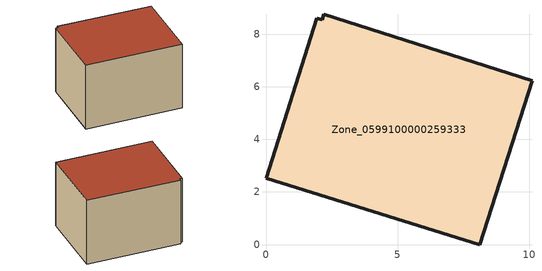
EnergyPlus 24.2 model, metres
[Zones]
Zone_0599100000259333
 floor ground (C_G): 2.2,8.75 10.11,6.22 8.13,0 0,2.52 1.93,8.61 2.13,8.54 z0
 wall outside (C_F): 8.13,0 10.11,6.22 2.2,8.75 2.13,8.54 1.93,8.61 0,2.52 8.13,0 z0:6.04
 roof outside (C_R): 10.11,6.22 2.2,8.75 2.13,8.54 1.93,8.61 0,2.52 8.13,0 z6.04
[BUILDING]
Pand.0599100000259333: North Axis=0; Terrain=City; Loads Convergence Tolerance Value=0.04; Temperature Convergence Tolerance Value=0.4; Solar Distribution=FullExterior; Maximum Number of Warmup Days=25; Minimum Number of Warmup Days=1
[Site:Location]
Rotterdam.The.Hague.AP_ZH_NLD Design_Conditions: Latitude=51.96; Longitude=4.45; Time Zone=1; Elevation=-4.5
[SITE:GROUNDTEMPERATURE:BUILDINGSURFACE]
18, 18, 18, 18, 18, 18, 18, 18, 18, 18, 18, 18
[MATERIAL] Thermal Absorptance=0.9; Solar Absorptance=0.7; Visible Absorptance=0.7
Name | Roughness | Thickness | Conductivity | Density | Specific Heat
G.TC.1946-1964 | MediumSmooth | 0.15 | 1 | 540 | 1210
F.TC.1946-1964 | Rough | 0.3 | 0.857143 | 1920 | 840
R.TC.1946-1964 | MediumRough | 0.2 | 0.235294 | 1500 | 1000
[CONSTRUCTION]
C_G: G.TC.1946-1964
C_F: F.TC.1946-1964
C_R: R.TC.1946-1964
[ZONE]
Zone_0599100000259333: Type=1; Multiplier=1; Ceiling Height=Autocalculate; Volume=Autocalculate; Floor Area=autocalculate; Part of Total Floor Area=Yes
[ZONEINFILTRATION:DESIGNFLOWRATE]
Infil_Zone_0599100000259333: Zone or ZoneList or Space or SpaceList=Zone_0599100000259333; Schedule=AlwaysOn; Design Flow Rate Calculation Method=Flow/Area; Flow Rate per Floor Area=0.003; Constant Term Coefficient=1; Temperature Term Coefficient=0; Velocity Term Coefficient=0; Velocity Squared Term Coefficient=0
[HVACTEMPLATE:ZONE:IDEALLOADSAIRSYSTEM]
Zone_0599100000259333: Maximum Heating Supply Air Temperature=50; Minimum Cooling Supply Air Temperature=13; Maximum Heating Supply Air Humidity Ratio=0.0156; Minimum Cooling Supply Air Humidity Ratio=0.0077; Heating Limit=NoLimit; Cooling Limit=NoLimit; Dehumidification Control Type=ConstantSensibleHeatRatio; Cooling Sensible Heat Ratio=0.7; Dehumidification Setpoint=60; Humidification Control Type=None; Humidification Setpoint=30; Outdoor Air Method=None; Outdoor Air Flow Rate per Person=0.00944; Outdoor Air Flow Rate per Zone Floor Area=0; Outdoor Air Flow Rate per Zone=0; Demand Controlled Ventilation Type=None; Outdoor Air Economizer Type=NoEconomizer; Heat Recovery Type=None; Sensible Heat Recovery Effectiveness=0.7; Latent Heat Recovery Effectiveness=0.65
[ZONECONTROL:THERMOSTAT]
ThermostatControl_Zone_0599100000259333: Zone or ZoneList=Zone_0599100000259333; Control Type Schedule=DualSetpointControlType; Control 1=Thermostat_Zone_0599100000259333; Temperature Difference Between Cutout And Setpoint=0
[THERMOSTATSETPOINT:DUALSETPOINT]
Thermostat_Zone_0599100000259333: Heating Setpoint Temperature Schedule=HeatingSetpoint_Zone_0599100000259333; Cooling Setpoint Temperature Schedule=CoolingSetpoint_Zone_0599100000259333
[SCHEDULE:COMPACT]
HeatingSetpoint_Zone_0599100000259333: Through: 12/31, For: AllDays, Until: 24:00, 21
CoolingSetpoint_Zone_0599100000259333: Through: 12/31, For: AllDays, Until: 24:00, 24
DualSetpointControlType: Through: 12/31, For: AllDays, Until: 24:00, 4
AlwaysOn: Through: 12/31, For: AllDays, Until: 24:00, 1
